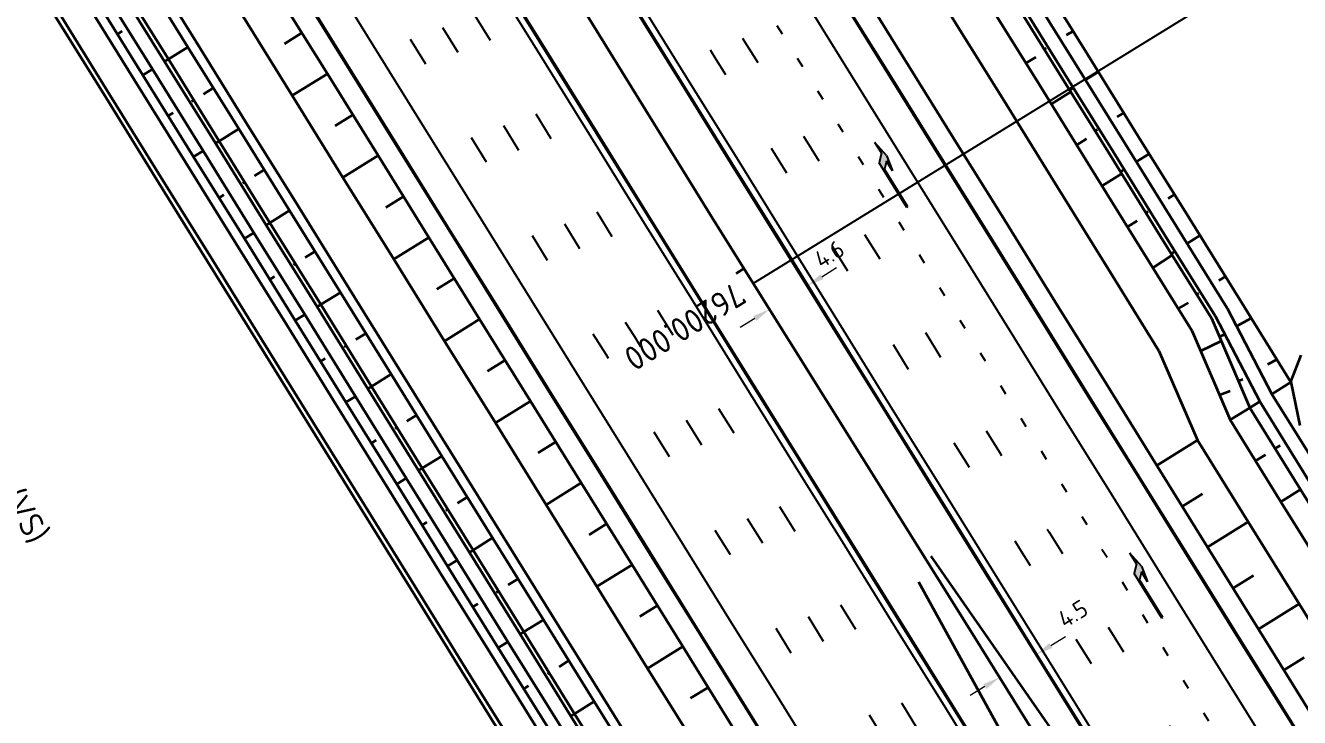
# Model space of a CAD drawing. Header units: metres. Extents: x 134219 to 139178, y 438661 to 444352.
# Drawn here: x 136265.3 to 136397.6, y 441670.8 to 441742.7 of the extents above; entities that cross this region are included whole.
import ezdxf
from ezdxf.enums import TextEntityAlignment as Align

# ---------------------------------------------------------------- set-up
doc = ezdxf.new("R2010")
doc.units = ezdxf.units.M
doc.linetypes.add('13strp', pattern=[4, 1, -3])
doc.linetypes.add('39strp', pattern=[12, 3, -9])
doc.layers.get('DEFPOINTS').update_dxf_attribs({"color": 193})
for name, color, linetype, lineweight in [('N-WE-KL-ET_LS_OV_KABEL-G', 10, 'KL-LS-OV-N', 35), ('N-WE-KL-ET_LS_OV_KABEL-M', 7, 'Continuous', 18), ('N-WE-KL-ET_LS_OV_KABEL-T25', 7, 'Continuous', 25), ('Utd-geleiderail-nw', 8, 'glm a2ee v014$0$f2m40080', 35), ('Utd-ondergr-nw', 8, '13strp', 35), ('X-XX-AL-AANPIJLING-S', 7, 'Continuous', 25)]:
    doc.layers.add(name, color=color, linetype=linetype, lineweight=lineweight)
doc.layers.add('Utd-weg-nw', color=8, linetype='Continuous')
doc.styles.add('alm a2ee v011$0$rtw_iso', font='NLCS-ISO.ttf')
doc.styles.add('NLCS-ISO', font='NLCS-ISO.ttf')
doc.styles.add('NLCS_18', font='NLCS-ISO.ttf', dxfattribs={"height": 1.8})
doc.linetypes.add('glm a2ee v014$0$f2m40080', pattern='A,2,-1,[160,RTW.shx,S=0.5,R=0,X=0,Y=0],-1', length=4)
doc.linetypes.add('KL-LS-OV-N', pattern='A,4,-1,[103,NLCS.SHX,S=0.75,R=0,X=0,Y=0],-1,4,-1.5,["0V",Standard,S=1,R=0,X=0,Y=-0.5],-3', length=14.5)
doc.dimstyles.new('NLCS_t18_pijl_Dimension_l3_h1', dxfattribs={"dimtxt": 1.8, "dimasz": 1.8, "dimexe": 2, "dimexo": 2, "dimgap": 0.7, "dimtad": 1, "dimdec": 1, "dimzin": 0, "dimdsep": 46, "dimtxsty": 'NLCS_18', "dimcen": 2.5, "dimdle": 2, "dimclrd": 256, "dimclre": 256, "dimclrt": 256, "dimadec": 1, "dimazin": 0, "dimtfac": 1, "dimtdec": 1, "dimtofl": 0, "dimtmove": 1, "dimatfit": 0, "dimfxl": 0, "dimtolj": 1, "dimtzin": 0, "dimlwd": 18, "dimlwe": 18, "dimarcsym": 0})

# ---------------------------------------------------------------- blocks, each defined once
blk = doc.blocks.new('Dwm A2 aanvulling$0$pijlre_750')
blk.add_hatch(color=256).paths.add_polyline_path([(5.2, -0.38), (4, -0.38), (5.7, -0.68), (7.5, -0.38), (6.2, -0.38), (5.45, 0.37), (0, 0.37), (0, 0.23), (4.6, 0.23)])
for p, q in [((0, 0.37), (5.45, 0.37)), ((0, 0.37), (0, 0.23)), ((0, 0.23), (4.6, 0.23)), ((5.2, -0.38), (4.6, 0.23)), ((6.2, -0.38), (5.45, 0.37)), ((4, -0.38), (5.2, -0.38)), ((5.7, -0.68), (4, -0.38)), ((5.7, -0.68), (7.5, -0.38)), ((6.2, -0.38), (7.5, -0.38))]:
    blk.add_line(p, q)
blk = doc.blocks.new('*D289')
at = {"layer": 'DEFPOINTS', "color": 0, "transparency": 16777216}
for p in [(136346.45, 441715.63), (136342.54, 441713.2), (136342.54, 441713.2)]:
    blk.add_point(p, dxfattribs=at)
at = {"layer": 'N-WE-KL-ET_LS_OV_KABEL-M', "linetype": 'Continuous', "lineweight": 18, "transparency": 16777216}
for p, q in [((136347.98, 441716.58), (136349.51, 441717.53)), ((136341.01, 441712.25), (136339.48, 441711.3))]:
    blk.add_line(p, q, dxfattribs=at)
at = {"layer": 'N-WE-KL-ET_LS_OV_KABEL-M', "lineweight": 18, "transparency": 16777216}
for p, q in [((136346.45, 441715.63), (136347.51, 441713.94)), ((136342.54, 441713.2), (136343.59, 441711.5))]:
    blk.add_line(p, q, dxfattribs=at)
at = {"layer": 'N-WE-KL-ET_LS_OV_KABEL-M', "transparency": 16777216}
for points in [[(136347.83, 441716.84), (136348.14, 441716.33), (136346.45, 441715.63)], [(136340.85, 441712.51), (136341.17, 441712), (136342.54, 441713.2)]]:
    blk.add_solid(points, dxfattribs=at)
at = {"layer": 'N-WE-KL-ET_LS_OV_KABEL-M', "transparency": 16777216, "insert": (136348.75, 441718.94), "char_height": 1.8, "attachment_point": 5, "rotation": 31.8324, "style": 'NLCS_18'}
blk.add_mtext('\\A1;4.6', dxfattribs=at)
blk = doc.blocks.new('*D290')
at = {"layer": 'DEFPOINTS', "color": 0, "transparency": 16777216}
for p in [(136370.23, 441677.34), (136366.45, 441674.99), (136366.45, 441674.99)]:
    blk.add_point(p, dxfattribs=at)
at = {"layer": 'N-WE-KL-ET_LS_OV_KABEL-M', "lineweight": 18, "transparency": 16777216}
for p, q in [((136370.23, 441677.34), (136369.18, 441679.04)), ((136366.45, 441674.99), (136365.39, 441676.69))]:
    blk.add_line(p, q, dxfattribs=at)
at = {"layer": 'N-WE-KL-ET_LS_OV_KABEL-M', "linetype": 'Continuous', "lineweight": 18, "transparency": 16777216}
for p, q in [((136371.76, 441678.29), (136373.29, 441679.24)), ((136364.92, 441674.04), (136363.39, 441673.09))]:
    blk.add_line(p, q, dxfattribs=at)
at = {"layer": 'N-WE-KL-ET_LS_OV_KABEL-M', "transparency": 16777216}
for points in [[(136371.6, 441678.54), (136371.92, 441678.03), (136370.23, 441677.34)], [(136364.76, 441674.29), (136365.08, 441673.78), (136366.45, 441674.99)]]:
    blk.add_solid(points, dxfattribs=at)
at = {"layer": 'N-WE-KL-ET_LS_OV_KABEL-M', "transparency": 16777216, "insert": (136374.05, 441681.59), "char_height": 1.8, "attachment_point": 5, "rotation": 31.8324, "style": 'NLCS_18'}
blk.add_mtext('\\A1;4.5', dxfattribs=at)

msp = doc.modelspace()

# ---------------------------------------------------------------- linework, layer by layer
at = {"layer": 'N-WE-KL-ET_LS_OV_KABEL-G', "elevation": 1.55, "flags": 128}
msp.add_lwpolyline([(136302.4, 441778.1), (136303.98, 441775.53), (136336.82, 441722.33), (136363.8, 441679.24), (136399.17, 441622.33), (136403.27, 441615.8), (136413.75, 441598.55), (136420.32, 441587.9), (136427.57, 441576.2), (136430.34, 441572.29), (136434.53, 441565.59), (136435.4, 441563.37), (136439.89, 441556.38)], dxfattribs=at)
at = {"layer": 'Utd-geleiderail-nw', "linetype": 'Continuous', "flags": 128}
for points in [[(136379.88, 441658.04), (136359.34, 441687.56)], [(136374.61, 441654.78), (136358.04, 441684.87)]]:
    msp.add_lwpolyline(points, dxfattribs=at)
at = {"layer": 'Utd-ondergr-nw', "color": 7, "linetype": 'Continuous'}
msp.add_line((136339.93, 441717.47), (136339.08, 441716.94), dxfattribs=at)
at = {"layer": 'Utd-ondergr-nw', "linetype": 'Continuous', "flags": 128}
for points in [[(136274.05, 441900.21), (136279.32, 441891.71), (136284.6, 441883.22), (136289.87, 441874.72), (136295.14, 441866.23), (136300.42, 441857.73), (136305.69, 441849.23), (136310.97, 441840.74), (136316.24, 441832.24), (136321.52, 441823.75), (136326.79, 441815.25), (136332.07, 441806.76), (136337.34, 441798.26), (136342.62, 441789.77), (136347.89, 441781.27), (136353.17, 441772.77), (136358.44, 441764.28), (136363.72, 441755.78), (136368.99, 441747.29), (136374.27, 441738.79), (136379.54, 441730.3), (136384.82, 441721.8), (136390.09, 441713.31), (136394.73, 441704.41)], [(136272.39, 441899.18), (136277.66, 441890.68), (136282.94, 441882.19), (136288.21, 441873.69), (136293.49, 441865.2), (136298.76, 441856.7), (136304.04, 441848.21), (136309.31, 441839.71), (136314.59, 441831.22), (136319.86, 441822.72), (136325.14, 441814.22), (136330.41, 441805.73), (136335.69, 441797.23), (136340.96, 441788.74), (136346.24, 441780.24), (136351.51, 441771.75), (136356.79, 441763.25), (136362.06, 441754.75), (136367.34, 441746.26), (136372.61, 441737.76), (136377.89, 441729.27), (136383.16, 441720.77), (136388.44, 441712.28), (136392.44, 441702.99)], [(136272.77, 441899.42), (136278.05, 441890.92), (136283.32, 441882.43), (136288.6, 441873.93), (136293.87, 441865.43), (136299.15, 441856.94), (136304.42, 441848.44), (136309.7, 441839.95), (136314.97, 441831.45), (136320.25, 441822.96), (136325.52, 441814.46), (136330.8, 441805.97), (136336.07, 441797.47), (136341.34, 441788.97), (136346.62, 441780.48), (136351.89, 441771.98), (136357.17, 441763.49), (136362.44, 441754.99), (136367.72, 441746.5), (136372.99, 441738), (136378.27, 441729.51), (136383.54, 441721.01), (136388.82, 441712.51), (136393.46, 441703.62)], [(136270.35, 441897.91), (136275.62, 441889.42), (136280.9, 441880.92), (136286.17, 441872.43), (136291.45, 441863.93), (136296.72, 441855.44), (136302, 441846.94), (136307.27, 441838.44), (136312.55, 441829.95), (136317.82, 441821.45), (136323.1, 441812.96), (136328.37, 441804.46), (136333.65, 441795.97), (136338.92, 441787.47), (136344.2, 441778.98), (136349.47, 441770.48), (136354.75, 441761.98), (136360.02, 441753.49), (136365.3, 441744.99), (136370.57, 441736.5), (136375.85, 441728), (136381.12, 441719.51), (136386.4, 441711.01), (136390.4, 441701.72)], [(136266.95, 441895.8), (136272.23, 441887.31), (136277.5, 441878.81), (136282.78, 441870.32), (136288.05, 441861.82), (136293.33, 441853.33), (136298.6, 441844.83), (136303.88, 441836.33), (136309.15, 441827.84), (136314.43, 441819.34), (136319.7, 441810.85), (136324.98, 441802.35), (136330.25, 441793.86), (136335.53, 441785.36), (136340.8, 441776.87), (136346.08, 441768.37), (136351.35, 441759.87), (136356.63, 441751.38), (136361.9, 441742.88), (136367.18, 441734.39), (136372.45, 441725.89), (136377.73, 441717.4), (136383, 441708.9), (136387, 441699.61)], [(136362.81, 441760.23), (136365.06, 441756.61), (136370.33, 441748.12), (136375.61, 441739.62), (136380.88, 441731.13), (136386.16, 441722.63), (136391.43, 441714.14), (136396.71, 441705.64)], [(136277.71, 441749.46), (136282.98, 441740.97), (136288.26, 441732.47), (136293.53, 441723.98), (136298.81, 441715.48), (136304.08, 441706.98), (136309.36, 441698.49), (136314.63, 441689.99), (136319.91, 441681.5), (136325.18, 441673), (136330.46, 441664.51), (136335.73, 441656.01), (136341.01, 441647.52), (136346.28, 441639.02), (136351.56, 441630.52), (136356.83, 441622.03), (136362.11, 441613.53), (136367.38, 441605.04), (136372.66, 441596.54), (136377.93, 441588.05), (136383.21, 441579.55), (136388.48, 441571.06), (136393.76, 441562.56), (136399.03, 441554.06)], [(136276.86, 441748.93), (136282.13, 441740.44), (136287.41, 441731.94), (136292.68, 441723.45), (136297.96, 441714.95), (136303.23, 441706.46), (136308.51, 441697.96), (136313.78, 441689.47), (136319.06, 441680.97), (136324.33, 441672.47), (136329.61, 441663.98), (136334.88, 441655.48), (136340.16, 441646.99), (136345.43, 441638.49), (136350.71, 441630), (136355.98, 441621.5), (136361.26, 441613.01), (136366.53, 441604.51), (136371.81, 441596.01), (136377.08, 441587.52), (136382.36, 441579.02), (136387.63, 441570.53), (136392.91, 441562.03), (136398.18, 441553.54)], [(136314.03, 441748.47), (136319.3, 441739.97), (136324.58, 441731.48), (136329.85, 441722.98), (136335.13, 441714.49), (136340.4, 441705.99), (136345.68, 441697.5), (136350.95, 441689), (136356.23, 441680.51), (136361.5, 441672.01), (136366.78, 441663.51), (136372.05, 441655.02), (136377.32, 441646.52), (136382.6, 441638.03), (136387.87, 441629.53), (136393.15, 441621.04), (136398.42, 441612.54), (136403.7, 441604.05), (136408.97, 441595.55), (136414.25, 441587.05), (136419.52, 441578.56), (136424.8, 441570.06), (136430.07, 441561.57), (136435.35, 441553.07)], [(136314.09, 441748.51), (136319.36, 441740.01), (136324.64, 441731.52), (136329.91, 441723.02), (136335.18, 441714.52), (136340.46, 441706.03), (136345.73, 441697.53), (136351.01, 441689.04), (136356.28, 441680.54), (136361.56, 441672.05), (136366.83, 441663.55), (136372.11, 441655.06), (136377.38, 441646.56), (136382.66, 441638.06), (136387.93, 441629.57), (136393.21, 441621.07), (136398.48, 441612.58), (136403.76, 441604.08), (136409.03, 441595.59), (136414.31, 441587.09), (136419.58, 441578.6), (136424.86, 441570.1), (136430.13, 441561.6), (136435.41, 441553.11)], [(136351.12, 441747.96), (136356.4, 441739.47), (136361.67, 441730.97), (136366.95, 441722.48), (136372.22, 441713.98), (136377.5, 441705.49), (136382.77, 441696.99), (136388.05, 441688.49), (136393.32, 441680), (136398.6, 441671.5), (136403.87, 441663.01), (136409.15, 441654.51), (136414.42, 441646.02), (136419.7, 441637.52), (136424.97, 441629.02), (136430.25, 441620.53), (136435.52, 441612.03), (136440.8, 441603.54)], [(136273.16, 441746.64), (136278.44, 441738.14), (136283.71, 441729.65), (136288.99, 441721.15), (136294.26, 441712.66), (136299.54, 441704.16), (136304.81, 441695.67), (136310.09, 441687.17), (136315.36, 441678.68), (136320.64, 441670.18), (136325.91, 441661.68), (136331.19, 441653.19), (136336.46, 441644.69), (136341.74, 441636.2), (136347.01, 441627.7), (136352.29, 441619.21), (136357.56, 441610.71), (136362.84, 441602.22), (136368.11, 441593.72), (136373.39, 441585.22), (136378.66, 441576.73), (136383.94, 441568.23), (136389.21, 441559.74), (136394.49, 441551.24)], [(136274.44, 441747.43), (136279.71, 441738.94), (136284.99, 441730.44), (136290.26, 441721.94), (136295.54, 441713.45), (136300.81, 441704.95), (136306.09, 441696.46), (136311.36, 441687.96), (136316.64, 441679.47), (136321.91, 441670.97), (136327.19, 441662.48), (136332.46, 441653.98), (136337.74, 441645.48), (136343.01, 441636.99), (136348.29, 441628.49), (136353.56, 441620), (136358.84, 441611.5), (136364.11, 441603.01), (136369.39, 441594.51), (136374.66, 441586.02), (136379.94, 441577.52), (136385.21, 441569.02), (136390.49, 441560.53), (136395.76, 441552.03)], [(136274.82, 441747.67), (136280.1, 441739.17), (136285.37, 441730.68), (136290.64, 441722.18), (136295.92, 441713.69), (136301.19, 441705.19), (136306.47, 441696.7), (136311.74, 441688.2), (136317.02, 441679.7), (136322.29, 441671.21), (136327.57, 441662.71), (136332.84, 441654.22), (136338.12, 441645.72), (136343.39, 441637.23), (136348.67, 441628.73), (136353.94, 441620.24), (136359.22, 441611.74), (136364.49, 441603.24), (136369.77, 441594.75), (136375.04, 441586.25), (136380.32, 441577.76), (136385.59, 441569.26), (136390.87, 441560.77), (136396.14, 441552.27)], [(136293.19, 441747.3), (136298.46, 441738.81), (136303.74, 441730.31), (136309.01, 441721.82), (136314.29, 441713.32), (136319.56, 441704.82), (136324.84, 441696.33), (136330.11, 441687.83), (136335.39, 441679.34), (136340.66, 441670.84), (136345.94, 441662.35), (136351.21, 441653.85), (136356.49, 441645.36), (136361.76, 441636.86), (136367.04, 441628.36), (136372.31, 441619.87), (136377.59, 441611.37), (136382.86, 441602.88), (136388.14, 441594.38), (136393.41, 441585.89), (136398.69, 441577.39), (136403.96, 441568.89), (136409.24, 441560.4), (136414.51, 441551.9)], [(136293.25, 441747.34), (136298.52, 441738.84), (136303.8, 441730.35), (136309.07, 441721.85), (136314.35, 441713.36), (136319.62, 441704.86), (136324.9, 441696.37), (136330.17, 441687.87), (136335.45, 441679.37), (136340.72, 441670.88), (136346, 441662.38), (136351.27, 441653.89), (136356.55, 441645.39), (136361.82, 441636.9), (136367.1, 441628.4), (136372.37, 441619.91), (136377.65, 441611.41), (136382.92, 441602.91), (136388.2, 441594.42), (136393.47, 441585.92), (136398.75, 441577.43), (136404.02, 441568.93), (136409.29, 441560.44), (136414.57, 441551.94)], [(136349.21, 441746.78), (136354.49, 441738.28), (136359.76, 441729.79), (136365.04, 441721.29), (136370.31, 441712.79), (136375.59, 441704.3), (136380.86, 441695.8), (136386.14, 441687.31), (136391.41, 441678.81), (136396.69, 441670.32), (136401.96, 441661.82), (136407.24, 441653.32), (136412.51, 441644.83), (136417.79, 441636.33), (136423.06, 441627.84), (136428.34, 441619.34), (136433.61, 441610.85), (136438.89, 441602.35)], [(136349.27, 441746.81), (136354.55, 441738.32), (136359.82, 441729.82), (136365.1, 441721.33), (136370.37, 441712.83), (136375.65, 441704.34), (136380.92, 441695.84), (136386.2, 441687.34), (136391.47, 441678.85), (136396.75, 441670.35), (136402.02, 441661.86), (136407.3, 441653.36), (136412.57, 441644.87), (136417.85, 441636.37), (136423.12, 441627.87), (136428.4, 441619.38), (136433.67, 441610.88), (136438.95, 441602.39)], [(136271.32, 441745.5), (136276.59, 441737), (136281.87, 441728.5), (136287.14, 441720.01), (136292.42, 441711.51), (136297.69, 441703.02), (136302.97, 441694.52), (136308.24, 441686.03), (136313.52, 441677.53), (136318.79, 441669.04), (136324.07, 441660.54), (136329.34, 441652.04), (136334.62, 441643.55), (136339.89, 441635.05), (136345.17, 441626.56), (136350.44, 441618.06), (136355.72, 441609.57), (136360.99, 441601.07), (136366.27, 441592.58), (136371.54, 441584.08), (136376.82, 441575.58), (136382.09, 441567.09), (136387.37, 441558.59), (136392.64, 441550.1)], [(136272.17, 441746.02), (136277.44, 441737.53), (136282.72, 441729.03), (136287.99, 441720.54), (136293.27, 441712.04), (136298.54, 441703.55), (136303.82, 441695.05), (136309.09, 441686.55), (136314.37, 441678.06), (136319.64, 441669.56), (136324.92, 441661.07), (136330.19, 441652.57), (136335.47, 441644.08), (136340.74, 441635.58), (136346.02, 441627.08), (136351.29, 441618.59), (136356.57, 441610.09), (136361.84, 441601.6), (136367.12, 441593.1), (136372.39, 441584.61), (136377.67, 441576.11), (136382.94, 441567.62), (136388.22, 441559.12), (136393.49, 441550.62)], [(136291.33, 441746.15), (136296.61, 441737.66), (136301.88, 441729.16), (136307.16, 441720.67), (136312.43, 441712.17), (136317.71, 441703.67), (136322.98, 441695.18), (136328.26, 441686.68), (136333.53, 441678.19), (136338.81, 441669.69), (136344.08, 441661.2), (136349.36, 441652.7), (136354.63, 441644.21), (136359.91, 441635.71), (136365.18, 441627.21), (136370.46, 441618.72), (136375.73, 441610.22), (136381.01, 441601.73), (136386.28, 441593.23), (136391.56, 441584.74), (136396.83, 441576.24), (136402.11, 441567.74), (136407.38, 441559.25), (136412.66, 441550.75)], [(136327.99, 441745.37), (136333.27, 441736.88), (136338.54, 441728.38), (136343.82, 441719.88), (136349.09, 441711.39), (136354.37, 441702.89), (136359.64, 441694.4), (136364.92, 441685.9), (136370.19, 441677.41), (136375.47, 441668.91), (136380.74, 441660.41), (136386.02, 441651.92), (136391.29, 441643.42), (136396.57, 441634.93), (136401.84, 441626.43), (136407.12, 441617.94), (136412.39, 441609.44), (136417.67, 441600.95), (136422.94, 441592.45)], [(136328.05, 441745.41), (136333.33, 441736.91), (136338.6, 441728.42), (136343.88, 441719.92), (136349.15, 441711.43), (136354.43, 441702.93), (136359.7, 441694.43), (136364.98, 441685.94), (136370.25, 441677.44), (136375.53, 441668.95), (136380.8, 441660.45), (136386.08, 441651.96), (136391.35, 441643.46), (136396.63, 441634.97), (136401.9, 441626.47), (136407.18, 441617.97), (136412.45, 441609.48), (136417.72, 441600.98), (136423, 441592.49)], [(136268.77, 441743.91), (136274.05, 441735.42), (136279.32, 441726.92), (136284.6, 441718.43), (136289.87, 441709.93), (136295.15, 441701.44), (136300.42, 441692.94), (136305.7, 441684.44), (136310.97, 441675.95), (136316.25, 441667.45), (136321.52, 441658.96), (136326.8, 441650.46), (136332.07, 441641.97), (136337.35, 441633.47), (136342.62, 441624.97), (136347.9, 441616.48), (136353.17, 441607.98), (136358.45, 441599.49), (136363.72, 441590.99), (136369, 441582.5), (136374.27, 441574), (136379.54, 441565.51), (136384.82, 441557.01), (136390.09, 441548.51)], [(136287.68, 441743.88), (136292.96, 441735.39), (136298.23, 441726.89), (136303.51, 441718.4), (136308.78, 441709.9), (136314.06, 441701.41), (136319.33, 441692.91), (136324.61, 441684.41), (136329.88, 441675.92), (136335.16, 441667.42), (136340.43, 441658.93), (136345.71, 441650.43), (136350.98, 441641.94), (136356.26, 441633.44), (136361.53, 441624.95), (136366.81, 441616.45), (136372.08, 441607.95), (136377.36, 441599.46), (136382.63, 441590.96), (136387.91, 441582.47), (136393.18, 441573.97), (136398.46, 441565.48), (136403.73, 441556.98), (136409.01, 441548.49)], [(136268.35, 441743.65), (136273.62, 441735.15), (136278.9, 441726.66), (136284.17, 441718.16), (136289.45, 441709.67), (136294.72, 441701.17), (136300, 441692.68), (136305.27, 441684.18), (136310.55, 441675.68), (136315.82, 441667.19), (136321.1, 441658.69), (136326.37, 441650.2), (136331.65, 441641.7), (136336.92, 441633.21), (136342.2, 441624.71), (136347.47, 441616.22), (136352.75, 441607.72), (136358.02, 441599.22), (136363.3, 441590.73), (136368.57, 441582.23), (136373.85, 441573.74), (136379.12, 441565.24), (136384.4, 441556.75), (136389.67, 441548.25)], [(136275.3, 441742.08), (136274.81, 441741.78)], [(136292.15, 441740.77), (136293.97, 441741.9)], [(136373.4, 441741.69), (136374.07, 441742.1)], [(136280.1, 441739.17), (136282.13, 441740.44)], [(136371.28, 441740.33), (136371.09, 441740.21)], [(136279.71, 441738.94), (136280.1, 441739.17)], [(136370.19, 441739.39), (136369.17, 441738.76)], [(136278.44, 441738.14), (136277.44, 441737.53)], [(136292.96, 441735.39), (136296.61, 441737.66)], [(136375.37, 441737.03), (136376.7, 441737.86)], [(136283.75, 441735.56), (136284.77, 441736.19)], [(136374.11, 441736.2), (136373.73, 441735.97)], [(136282.54, 441734.81), (136282.73, 441734.93)], [(136373.85, 441735.78), (136371.81, 441734.51)], [(136280.58, 441733.59), (136280.08, 441733.28)], [(136297.42, 441732.27), (136299.25, 441733.41)], [(136378.67, 441733.19), (136379.34, 441733.61)], [(136285.37, 441730.68), (136287.41, 441731.94)], [(136284.99, 441730.44), (136285.37, 441730.68)], [(136375.46, 441730.9), (136374.44, 441730.26)], [(136376.56, 441731.84), (136376.37, 441731.72)], [(136283.71, 441729.65), (136282.72, 441729.03)], [(136380.64, 441728.53), (136381.98, 441729.36)], [(136298.23, 441726.89), (136301.88, 441729.16)], [(136289.03, 441727.06), (136290.05, 441727.7)], [(136379.12, 441727.28), (136377.08, 441726.02)], [(136379.38, 441727.71), (136379, 441727.47)], [(136287.82, 441726.31), (136288.01, 441726.43)], [(136285.85, 441725.09), (136285.36, 441724.78)], [(136302.7, 441723.78), (136304.52, 441724.91)], [(136383.95, 441724.7), (136384.62, 441725.11)], [(136290.64, 441722.18), (136292.68, 441723.45)], [(136381.83, 441723.34), (136381.64, 441723.22)], [(136290.26, 441721.94), (136290.64, 441722.18)], [(136380.74, 441722.4), (136379.72, 441721.77)], [(136288.99, 441721.15), (136287.99, 441720.54)], [(136303.51, 441718.4), (136307.16, 441720.67)], [(136385.92, 441720.03), (136387.25, 441720.87)], [(136294.3, 441718.57), (136295.32, 441719.2)], [(136384.38, 441718.81), (136382.36, 441717.52)], [(136384.66, 441719.22), (136384.28, 441718.98)], [(136293.09, 441717.82), (136293.28, 441717.93)], [(136291.13, 441716.6), (136290.63, 441716.29)], [(136307.97, 441715.28), (136309.8, 441716.42)], [(136389.23, 441716.2), (136389.9, 441716.6)], [(136295.92, 441713.69), (136297.96, 441714.95)], [(136387.11, 441714.85), (136386.91, 441714.73)], [(136295.54, 441713.45), (136295.92, 441713.69)], [(136386.03, 441713.88), (136384.99, 441713.28)], [(136294.26, 441712.66), (136293.27, 441712.04)], [(136308.78, 441709.9), (136312.43, 441712.17)], [(136391.06, 441711.46), (136392.57, 441712.3)], [(136299.58, 441710.07), (136300.6, 441710.7)], [(136298.37, 441709.32), (136298.56, 441709.44)], [(136389.46, 441709.89), (136387.32, 441708.86)], [(136389.82, 441710.6), (136389.27, 441710.34)], [(136296.4, 441708.1), (136295.91, 441707.79)], [(136313.25, 441706.79), (136315.07, 441707.92)], [(136394.31, 441707.51), (136395.25, 441707.98)], [(136301.19, 441705.19), (136303.23, 441706.46)], [(136391.7, 441705.93), (136391.25, 441705.75)], [(136394.73, 441704.41), (136396.71, 441705.64)], [(136299.54, 441704.16), (136298.54, 441703.55)], [(136300.81, 441704.95), (136301.19, 441705.19)], [(136390.4, 441704.71), (136389.3, 441704.28)], [(136394.73, 441704.41), (136400.01, 441695.92), (136405.28, 441687.42), (136410.56, 441678.93), (136415.83, 441670.43), (136421.11, 441661.94), (136426.38, 441653.44), (136431.66, 441644.95), (136436.93, 441636.45), (136442.21, 441627.95), (136447.48, 441619.46), (136452.76, 441610.96)], [(136314.06, 441701.41), (136317.71, 441703.67)], [(136392.44, 441702.99), (136390.4, 441701.72)], [(136393.46, 441703.62), (136392.44, 441702.99)], [(136392.44, 441702.99), (136397.71, 441694.49), (136402.99, 441686), (136408.26, 441677.5), (136413.54, 441669.01), (136418.81, 441660.51), (136424.09, 441652.02), (136429.36, 441643.52), (136434.64, 441635.03), (136439.91, 441626.53), (136445.19, 441618.03), (136450.46, 441609.54)], [(136393.46, 441703.62), (136398.73, 441695.13), (136404.01, 441686.63), (136409.28, 441678.14), (136414.56, 441669.64), (136419.83, 441661.14), (136425.11, 441652.65), (136430.38, 441644.15), (136435.66, 441635.66), (136440.93, 441627.16), (136446.21, 441618.67), (136451.48, 441610.17)], [(136304.85, 441701.58), (136305.87, 441702.21)], [(136390.4, 441701.72), (136395.67, 441693.23), (136400.95, 441684.73), (136406.22, 441676.24), (136411.5, 441667.74), (136416.77, 441659.25), (136422.05, 441650.75), (136427.32, 441642.25), (136432.6, 441633.76), (136437.87, 441625.26), (136443.15, 441616.77), (136448.42, 441608.27)], [(136303.64, 441700.82), (136303.83, 441700.94)], [(136301.68, 441699.61), (136301.18, 441699.3)], [(136318.52, 441698.29), (136320.35, 441699.43)], [(136387, 441699.61), (136382.77, 441696.99)], [(136387, 441699.61), (136392.28, 441691.12), (136397.55, 441682.62), (136402.83, 441674.13), (136408.1, 441665.63), (136413.38, 441657.14), (136418.65, 441648.64), (136423.93, 441640.14), (136429.2, 441631.65), (136434.48, 441623.15), (136439.75, 441614.66), (136445.02, 441606.16)], [(136395.58, 441699.06), (136395.08, 441698.74)], [(136306.47, 441696.7), (136308.51, 441697.96)], [(136394.06, 441698.11), (136393.04, 441697.48)], [(136306.09, 441696.46), (136306.47, 441696.7)], [(136304.81, 441695.67), (136303.82, 441695.05)], [(136319.33, 441692.91), (136322.98, 441695.18)], [(136310.13, 441693.08), (136311.15, 441693.71)], [(136387.52, 441694.05), (136385.41, 441692.74)], [(136397.71, 441694.49), (136395.67, 441693.23)], [(136308.92, 441692.33), (136309.11, 441692.45)], [(136306.95, 441691.11), (136306.46, 441690.8)], [(136323.8, 441689.8), (136325.62, 441690.93)], [(136392.28, 441691.12), (136388.05, 441688.49)], [(136311.36, 441687.96), (136311.74, 441688.2)], [(136311.74, 441688.2), (136313.78, 441689.47)], [(136310.09, 441687.17), (136309.09, 441686.55)], [(136324.61, 441684.41), (136328.26, 441686.68)], [(136392.8, 441685.56), (136390.69, 441684.25)], [(136315.4, 441684.59), (136316.42, 441685.22)], [(136314.19, 441683.83), (136314.38, 441683.95)], [(136312.23, 441682.61), (136311.73, 441682.31)], [(136329.07, 441681.3), (136330.9, 441682.44)], [(136397.55, 441682.62), (136393.32, 441680)], [(136317.02, 441679.7), (136319.06, 441680.97)], [(136316.64, 441679.47), (136317.02, 441679.7)], [(136315.36, 441678.68), (136314.37, 441678.06)], [(136329.88, 441675.92), (136333.53, 441678.19)], [(136320.68, 441676.09), (136321.7, 441676.72)], [(136398.07, 441677.06), (136395.96, 441675.75)], [(136319.47, 441675.34), (136319.66, 441675.46)], [(136317.5, 441674.12), (136317.01, 441673.81)], [(136334.35, 441672.81), (136336.17, 441673.94)], [(136322.29, 441671.21), (136324.33, 441672.47)], [(136321.91, 441670.97), (136322.29, 441671.21)]]:
    msp.add_lwpolyline(points, dxfattribs=at)
at = {"layer": 'Utd-ondergr-nw', "linetype": 'Continuous'}
for points in [[(136396.69, 441705.66), (136397.76, 441708.44)], [(136396.69, 441705.66), (136397.64, 441701.15)]]:
    msp.add_lwpolyline(points, dxfattribs=at)
msp.add_arc((136128.8, 442056.55), 479.43, 294.0776, 309.5949, dxfattribs=at)
at = {"layer": 'Utd-weg-nw', "linetype": '13strp', "flags": 128}
msp.add_lwpolyline([(136134.43, 442079.1), (136137.39, 442074.32), (136142.67, 442065.82), (136147.94, 442057.33), (136153.22, 442048.83), (136158.49, 442040.34), (136163.77, 442031.84), (136169.04, 442023.35), (136174.32, 442014.85), (136179.59, 442006.35), (136184.87, 441997.86), (136190.14, 441989.36), (136195.42, 441980.87), (136200.69, 441972.37), (136205.97, 441963.88), (136211.24, 441955.38), (136216.52, 441946.89), (136221.79, 441938.39), (136227.07, 441929.89), (136232.34, 441921.4), (136237.62, 441912.9), (136242.89, 441904.41), (136248.17, 441895.91), (136253.44, 441887.42), (136258.72, 441878.92), (136263.99, 441870.43), (136269.27, 441861.93), (136274.54, 441853.43), (136279.82, 441844.94), (136285.09, 441836.44), (136290.37, 441827.95), (136295.64, 441819.45), (136300.92, 441810.96), (136306.19, 441802.46), (136311.47, 441793.97), (136316.74, 441785.47), (136322.02, 441776.97), (136327.29, 441768.48), (136332.57, 441759.98), (136337.84, 441751.49), (136343.12, 441742.99), (136348.39, 441734.5), (136353.67, 441726), (136358.94, 441717.5), (136364.22, 441709.01), (136369.49, 441700.51), (136374.77, 441692.02), (136380.04, 441683.52), (136385.32, 441675.03), (136390.59, 441666.53), (136395.87, 441658.04), (136401.14, 441649.54), (136406.42, 441641.04), (136411.69, 441632.55), (136416.97, 441624.05), (136422.24, 441615.56), (136427.52, 441607.06), (136432.79, 441598.57)], dxfattribs=at)
at = {"layer": 'Utd-weg-nw', "linetype": '39strp', "flags": 128}
for points in [[(136130.85, 442077.79), (136134.23, 442072.35), (136139.51, 442063.86), (136144.78, 442055.36), (136150.05, 442046.87), (136155.33, 442038.37), (136160.6, 442029.88), (136165.88, 442021.38), (136171.15, 442012.89), (136176.43, 442004.39), (136181.7, 441995.89), (136186.98, 441987.4), (136192.25, 441978.9), (136197.53, 441970.41), (136202.8, 441961.91), (136208.08, 441953.42), (136213.35, 441944.92), (136218.63, 441936.43), (136223.9, 441927.93), (136229.18, 441919.43), (136234.45, 441910.94), (136239.73, 441902.44), (136245, 441893.95), (136250.28, 441885.45), (136255.55, 441876.96), (136260.83, 441868.46), (136266.1, 441859.96), (136271.38, 441851.47), (136276.65, 441842.97), (136281.93, 441834.48), (136287.2, 441825.98), (136292.48, 441817.49), (136297.75, 441808.99), (136303.03, 441800.5), (136308.3, 441792), (136313.58, 441783.5), (136318.85, 441775.01), (136324.13, 441766.51), (136329.4, 441758.02), (136334.68, 441749.52), (136339.95, 441741.03), (136345.23, 441732.53), (136350.5, 441724.04), (136355.78, 441715.54), (136361.05, 441707.04), (136366.33, 441698.55), (136371.6, 441690.05), (136376.88, 441681.56), (136382.15, 441673.06), (136387.43, 441664.57), (136392.7, 441656.07), (136397.98, 441647.58), (136403.25, 441639.08), (136408.53, 441630.58), (136413.8, 441622.09), (136419.08, 441613.59), (136424.35, 441605.1), (136429.63, 441596.6)], [(136127.5, 442076.56), (136131.26, 442070.51), (136136.53, 442062.01), (136141.81, 442053.52), (136147.08, 442045.02), (136152.36, 442036.53), (136157.63, 442028.03), (136162.91, 442019.53), (136168.18, 442011.04), (136173.46, 442002.54), (136178.73, 441994.05), (136184.01, 441985.55), (136189.28, 441977.06), (136194.56, 441968.56), (136199.83, 441960.07), (136205.11, 441951.57), (136210.38, 441943.07), (136215.66, 441934.58), (136220.93, 441926.08), (136226.21, 441917.59), (136231.48, 441909.09), (136236.76, 441900.6), (136242.03, 441892.1), (136247.31, 441883.61), (136252.58, 441875.11), (136257.86, 441866.61), (136263.13, 441858.12), (136268.4, 441849.62), (136273.68, 441841.13), (136278.95, 441832.63), (136284.23, 441824.14), (136289.5, 441815.64), (136294.78, 441807.15), (136300.05, 441798.65), (136305.33, 441790.15), (136310.6, 441781.66), (136315.88, 441773.16), (136321.15, 441764.67), (136326.43, 441756.17), (136331.7, 441747.68), (136336.98, 441739.18), (136342.25, 441730.68), (136347.53, 441722.19), (136352.8, 441713.69), (136358.08, 441705.2), (136363.35, 441696.7), (136368.63, 441688.21), (136373.9, 441679.71), (136379.18, 441671.22), (136384.45, 441662.72), (136389.73, 441654.22), (136395, 441645.73), (136400.28, 441637.23), (136405.55, 441628.74), (136410.83, 441620.24), (136416.1, 441611.75), (136421.38, 441603.25), (136426.65, 441594.76)], [(136109.37, 442069.93), (136109.93, 442069.03), (136115.2, 442060.54), (136120.47, 442052.04), (136125.75, 442043.55), (136131.02, 442035.05), (136136.3, 442026.56), (136141.57, 442018.06), (136146.85, 442009.57), (136152.12, 442001.07), (136157.4, 441992.57), (136162.67, 441984.08), (136167.95, 441975.58), (136173.22, 441967.09), (136178.5, 441958.59), (136183.77, 441950.1), (136189.05, 441941.6), (136194.32, 441933.1), (136199.6, 441924.61), (136204.87, 441916.11), (136210.15, 441907.62), (136215.42, 441899.12), (136220.7, 441890.63), (136225.97, 441882.13), (136231.25, 441873.64), (136236.52, 441865.14), (136241.8, 441856.64), (136247.07, 441848.15), (136252.35, 441839.65), (136257.62, 441831.16), (136262.9, 441822.66), (136268.17, 441814.17), (136273.45, 441805.67), (136278.72, 441797.18), (136284, 441788.68), (136289.27, 441780.18), (136294.55, 441771.69), (136299.82, 441763.19), (136305.1, 441754.7), (136310.37, 441746.2), (136315.65, 441737.71), (136320.92, 441729.21), (136326.2, 441720.72), (136331.47, 441712.22), (136336.75, 441703.72), (136342.02, 441695.23), (136347.3, 441686.73), (136352.57, 441678.24), (136357.85, 441669.74), (136363.12, 441661.25), (136368.4, 441652.75), (136373.67, 441644.25), (136378.95, 441635.76), (136384.22, 441627.26), (136389.5, 441618.77), (136394.77, 441610.27), (136400.05, 441601.78), (136405.32, 441593.28), (136410.6, 441584.79), (136415.87, 441576.29), (136421.15, 441567.79), (136426.42, 441559.3), (136431.7, 441550.8), (136436.97, 441542.31), (136442.25, 441533.81), (136447.52, 441525.32), (136452.8, 441516.82), (136458.07, 441508.33), (136463.35, 441499.83), (136468.62, 441491.33), (136473.9, 441482.84), (136479.17, 441474.34), (136484.45, 441465.85), (136489.72, 441457.35), (136495, 441448.86), (136500.27, 441440.36), (136505.55, 441431.87), (136510.82, 441423.37), (136516.1, 441414.87), (136521.37, 441406.38), (136526.64, 441397.88), (136531.92, 441389.39), (136537.19, 441380.89), (136542.47, 441372.4), (136547.74, 441363.9), (136553.02, 441355.4), (136558.29, 441346.91), (136563.57, 441338.41), (136568.84, 441329.92), (136574.12, 441321.42), (136579.39, 441312.93), (136584.67, 441304.43), (136589.94, 441295.94), (136595.22, 441287.44), (136600.49, 441278.94), (136605.77, 441270.45), (136611.04, 441261.95), (136616.32, 441253.46), (136621.59, 441244.96), (136626.87, 441236.47), (136632.14, 441227.97), (136637.42, 441219.48), (136642.69, 441210.98), (136647.97, 441202.48), (136653.24, 441193.99), (136658.52, 441185.49), (136663.79, 441177), (136669.07, 441168.5), (136674.34, 441160.01), (136679.62, 441151.51), (136684.89, 441143.02), (136690.17, 441134.52), (136695.44, 441126.02), (136700.72, 441117.53), (136705.99, 441109.03), (136711.27, 441100.54), (136716.54, 441092.04), (136721.82, 441083.55), (136726.27, 441076.38), (136727.09, 441075.05), (136732.37, 441066.55), (136737.65, 441058.06), (136742.95, 441049.56), (136748.25, 441041.07), (136753.57, 441032.58), (136758.91, 441024.1), (136764.28, 441015.63), (136769.67, 441007.17), (136775.09, 440998.73), (136780.54, 440990.3), (136786.03, 440981.89), (136791.55, 440973.51), (136797.13, 440965.15), (136802.74, 440956.81), (136805.57, 440952.65), (136808.41, 440948.5), (136814.13, 440940.23), (136817.07, 440936.02), (136819.9, 440931.99), (136825.73, 440923.78), (136831.61, 440915.62), (136837.55, 440907.5), (136843.54, 440899.41), (136849.59, 440891.37), (136855.69, 440883.36), (136861.84, 440875.4), (136868.05, 440867.48), (136874.3, 440859.6), (136880.61, 440851.76), (136886.98, 440843.96), (136893.39, 440836.21), (136899.86, 440828.5), (136906.37, 440820.83), (136912.94, 440813.21), (136919.56, 440805.63), (136926.23, 440798.09), (136932.95, 440790.6), (136939.72, 440783.15), (136941.33, 440781.4), (136946.53, 440775.75), (136953.4, 440768.4), (136960.3, 440761.09), (136967.24, 440753.82), (136974.22, 440746.59), (136981.22, 440739.4), (136988.26, 440732.23), (136995.32, 440725.1), (137002.41, 440718), (137009.51, 440710.92), (137016.63, 440703.87), (137023.77, 440696.83), (137030.91, 440689.81), (137038.07, 440682.81), (137045.23, 440675.82), (137046.66, 440674.42), (137052.39, 440668.83), (137058.86, 440662.52), (137059.55, 440661.85), (137066.71, 440654.87), (137073.88, 440647.89), (137081.04, 440640.91), (137088.2, 440633.93), (137095.36, 440626.95), (137100.37, 440622.07), (137102.52, 440619.97), (137109.68, 440612.99), (137116.84, 440606.01), (137124.01, 440599.03), (137131.17, 440592.05), (137138.33, 440585.07), (137145.49, 440578.09), (137152.65, 440571.11), (137159.81, 440564.14), (137166.97, 440557.16), (137174.14, 440550.18), (137181.3, 440543.2), (137188.46, 440536.22), (137195.62, 440529.24), (137202.78, 440522.26), (137209.94, 440515.28), (137217.1, 440508.3), (137224.27, 440501.32), (137231.43, 440494.34), (137238.59, 440487.36), (137245.75, 440480.38), (137252.91, 440473.4), (137260.07, 440466.42), (137267.24, 440459.44), (137274.4, 440452.46), (137281.56, 440445.48), (137288.72, 440438.5), (137295.88, 440431.53), (137303.04, 440424.55), (137310.2, 440417.57), (137317.37, 440410.59), (137324.53, 440403.61), (137331.69, 440396.63), (137338.85, 440389.65), (137340.48, 440388.06), (137346.01, 440382.67), (137353.17, 440375.69), (137360.33, 440368.71), (137367.5, 440361.73), (137374.66, 440354.75), (137381.82, 440347.77), (137388.98, 440340.79), (137396.14, 440333.81), (137403.3, 440326.83), (137410.46, 440319.85), (137417.63, 440312.87), (137424.79, 440305.89), (137431.95, 440298.92), (137439.11, 440291.94), (137446.27, 440284.96), (137453.43, 440277.98), (137460.59, 440271), (137467.76, 440264.02), (137474.92, 440257.04), (137482.08, 440250.06), (137489.24, 440243.08), (137496.4, 440236.1), (137503.56, 440229.12), (137510.73, 440222.14), (137517.89, 440215.16), (137525.05, 440208.18), (137532.21, 440201.2), (137539.37, 440194.22), (137546.53, 440187.24), (137550.76, 440183.13), (137553.69, 440180.26), (137560.86, 440173.28), (137568.02, 440166.3), (137575.18, 440159.33), (137582.34, 440152.35), (137589.5, 440145.37), (137596.66, 440138.39), (137603.82, 440131.41), (137610.99, 440124.43), (137618.15, 440117.45), (137625.31, 440110.47), (137632.47, 440103.49), (137639.63, 440096.51), (137646.79, 440089.53), (137653.95, 440082.55), (137661.12, 440075.57), (137668.28, 440068.59), (137675.44, 440061.61), (137682.6, 440054.63), (137689.76, 440047.65), (137696.92, 440040.67), (137697.5, 440040.12), (137704.09, 440033.69), (137711.25, 440026.72), (137718.41, 440019.74), (137725.57, 440012.76), (137732.73, 440005.78), (137739.89, 439998.8), (137747.05, 439991.82), (137754.22, 439984.84), (137761.38, 439977.86), (137768.54, 439970.88), (137775.7, 439963.9), (137782.86, 439956.92), (137790.02, 439949.94), (137797.18, 439942.96), (137804.35, 439935.98), (137811.51, 439929), (137818.67, 439922.02), (137825.83, 439915.04), (137832.99, 439908.06), (137840.15, 439901.08), (137847.31, 439894.1), (137854.48, 439887.13), (137861.64, 439880.15), (137868.8, 439873.17), (137875.96, 439866.19)], [(136106.01, 442068.7), (136106.95, 442067.19), (136112.23, 442058.69), (136117.5, 442050.2), (136122.78, 442041.7), (136128.05, 442033.21), (136133.33, 442024.71), (136138.6, 442016.21), (136143.88, 442007.72), (136149.15, 441999.22), (136154.43, 441990.73), (136159.7, 441982.23), (136164.98, 441973.74), (136170.25, 441965.24), (136175.53, 441956.75), (136180.8, 441948.25), (136186.08, 441939.75), (136191.35, 441931.26), (136196.63, 441922.76), (136201.9, 441914.27), (136207.18, 441905.77), (136212.45, 441897.28), (136217.73, 441888.78), (136223, 441880.29), (136228.28, 441871.79), (136233.55, 441863.29), (136238.82, 441854.8), (136244.1, 441846.3), (136249.37, 441837.81), (136254.65, 441829.31), (136259.92, 441820.82), (136265.2, 441812.32), (136270.47, 441803.82), (136275.75, 441795.33), (136281.02, 441786.83), (136286.3, 441778.34), (136291.57, 441769.84), (136296.85, 441761.35), (136302.12, 441752.85), (136307.4, 441744.36), (136312.67, 441735.86), (136317.95, 441727.36), (136323.22, 441718.87), (136328.5, 441710.37), (136333.77, 441701.88), (136339.05, 441693.38), (136344.32, 441684.89), (136349.6, 441676.39), (136354.87, 441667.9), (136360.15, 441659.4), (136365.42, 441650.9), (136370.7, 441642.41), (136375.97, 441633.91), (136381.25, 441625.42), (136386.52, 441616.92), (136391.8, 441608.43), (136397.07, 441599.93), (136402.35, 441591.44), (136407.62, 441582.94), (136412.9, 441574.44), (136418.17, 441565.95), (136423.45, 441557.45), (136428.72, 441548.96), (136434, 441540.46), (136439.27, 441531.97), (136444.55, 441523.47), (136449.82, 441514.97), (136455.1, 441506.48), (136460.37, 441497.98), (136465.65, 441489.49), (136470.92, 441480.99), (136476.2, 441472.5), (136481.47, 441464), (136486.75, 441455.51), (136492.02, 441447.01), (136497.3, 441438.51), (136502.57, 441430.02), (136507.85, 441421.52), (136513.12, 441413.03), (136518.4, 441404.53), (136523.67, 441396.04), (136528.95, 441387.54), (136534.22, 441379.05), (136539.5, 441370.55), (136544.77, 441362.05), (136550.05, 441353.56), (136555.32, 441345.06), (136560.6, 441336.57), (136565.87, 441328.07), (136571.15, 441319.58), (136576.42, 441311.08), (136581.7, 441302.59), (136586.97, 441294.09), (136592.25, 441285.59), (136597.52, 441277.1), (136602.8, 441268.6), (136608.07, 441260.11), (136613.35, 441251.61), (136618.62, 441243.12), (136623.9, 441234.62), (136629.17, 441226.12), (136634.45, 441217.63), (136639.72, 441209.13), (136644.99, 441200.64), (136650.27, 441192.14), (136655.54, 441183.65), (136660.82, 441175.15), (136666.09, 441166.66), (136671.37, 441158.16), (136676.64, 441149.66), (136681.92, 441141.17), (136687.19, 441132.67), (136692.47, 441124.18), (136697.74, 441115.68), (136703.02, 441107.19), (136708.29, 441098.69), (136713.57, 441090.2), (136718.84, 441081.7), (136723.29, 441074.53), (136724.12, 441073.2), (136729.4, 441064.71), (136734.68, 441056.21), (136739.98, 441047.71), (136745.28, 441039.21), (136750.61, 441030.72), (136755.95, 441022.23), (136761.32, 441013.75), (136766.72, 441005.29), (136772.14, 440996.83), (136777.6, 440988.39), (136783.1, 440979.98), (136788.64, 440971.58), (136794.22, 440963.2), (136799.85, 440954.85), (136802.68, 440950.68), (136805.52, 440946.52), (136811.25, 440938.23), (136814.2, 440934.01), (136817.04, 440929.97), (136822.88, 440921.75), (136828.78, 440913.57), (136834.73, 440905.42), (136840.74, 440897.32), (136846.8, 440889.26), (136852.91, 440881.23), (136859.08, 440873.25), (136865.3, 440865.31), (136871.57, 440857.41), (136877.89, 440849.56), (136884.27, 440841.74), (136890.7, 440833.97), (136897.18, 440826.24), (136903.71, 440818.56), (136910.3, 440810.91), (136916.93, 440803.32), (136923.62, 440795.76), (136930.35, 440788.25), (136937.14, 440780.79), (136938.75, 440779.03), (136943.97, 440773.37), (136950.85, 440766), (136957.76, 440758.68), (136964.72, 440751.4), (136971.7, 440744.15), (136978.72, 440736.95), (136985.77, 440729.78), (136992.84, 440722.64), (136999.93, 440715.53), (137007.04, 440708.44), (137014.17, 440701.38), (137021.31, 440694.34), (137028.46, 440687.32), (137035.62, 440680.31), (137042.78, 440673.31), (137044.22, 440671.91), (137049.95, 440666.32), (137056.42, 440660.02), (137057.11, 440659.34), (137064.27, 440652.36), (137071.43, 440645.38), (137078.59, 440638.4), (137085.76, 440631.42), (137092.92, 440624.44), (137097.93, 440619.56), (137100.08, 440617.46), (137107.24, 440610.49), (137114.4, 440603.51), (137121.56, 440596.53), (137128.72, 440589.55), (137135.89, 440582.57), (137143.05, 440575.59), (137150.21, 440568.61), (137157.37, 440561.63), (137164.53, 440554.65), (137171.69, 440547.67), (137178.85, 440540.69), (137186.02, 440533.71), (137193.18, 440526.73), (137200.34, 440519.75), (137207.5, 440512.77), (137214.66, 440505.79), (137221.82, 440498.81), (137228.98, 440491.83), (137236.15, 440484.85), (137243.31, 440477.88), (137250.47, 440470.9), (137257.63, 440463.92), (137264.79, 440456.94), (137271.95, 440449.96), (137279.12, 440442.98), (137286.28, 440436), (137293.44, 440429.02), (137300.6, 440422.04), (137307.76, 440415.06), (137314.92, 440408.08), (137322.08, 440401.1), (137329.25, 440394.12), (137336.41, 440387.14), (137338.03, 440385.56), (137343.57, 440380.16), (137350.73, 440373.18), (137357.89, 440366.2), (137365.05, 440359.22), (137372.21, 440352.24), (137379.38, 440345.26), (137386.54, 440338.29), (137393.7, 440331.31), (137400.86, 440324.33), (137408.02, 440317.35), (137415.18, 440310.37), (137422.34, 440303.39), (137429.51, 440296.41), (137436.67, 440289.43), (137443.83, 440282.45), (137450.99, 440275.47), (137458.15, 440268.49), (137465.31, 440261.51), (137472.48, 440254.53), (137479.64, 440247.55), (137486.8, 440240.57), (137493.96, 440233.59), (137501.12, 440226.61), (137508.28, 440219.63), (137515.44, 440212.65), (137522.61, 440205.68), (137529.77, 440198.7), (137536.93, 440191.72), (137544.09, 440184.74), (137548.32, 440180.62), (137551.25, 440177.76), (137558.41, 440170.78), (137565.57, 440163.8), (137572.74, 440156.82), (137579.9, 440149.84), (137587.06, 440142.86), (137594.22, 440135.88), (137601.38, 440128.9), (137608.54, 440121.92), (137615.7, 440114.94), (137622.87, 440107.96), (137630.03, 440100.98), (137637.19, 440094), (137644.35, 440087.02), (137651.51, 440080.04), (137658.67, 440073.07), (137665.84, 440066.09), (137673, 440059.11), (137680.16, 440052.13), (137687.32, 440045.15), (137694.48, 440038.17), (137695.05, 440037.61), (137701.64, 440031.19), (137708.8, 440024.21), (137715.97, 440017.23), (137723.13, 440010.25), (137730.29, 440003.27), (137737.45, 439996.29), (137744.61, 439989.31), (137751.77, 439982.33), (137758.93, 439975.35), (137766.1, 439968.37), (137773.26, 439961.39), (137780.42, 439954.41), (137787.58, 439947.43), (137794.74, 439940.45), (137801.9, 439933.48), (137809.06, 439926.5), (137816.23, 439919.52), (137823.39, 439912.54), (137830.55, 439905.56), (137837.71, 439898.58), (137844.87, 439891.6), (137852.03, 439884.62), (137859.2, 439877.64), (137866.36, 439870.66), (137873.52, 439863.68)], [(136102.65, 442067.48), (136103.98, 442065.34), (136109.25, 442056.85), (136114.53, 442048.35), (136119.8, 442039.86), (136125.08, 442031.36), (136130.35, 442022.86), (136135.63, 442014.37), (136140.9, 442005.87), (136146.18, 441997.38), (136151.45, 441988.88), (136156.73, 441980.39), (136162, 441971.89), (136167.28, 441963.39), (136172.55, 441954.9), (136177.83, 441946.4), (136183.1, 441937.91), (136188.38, 441929.41), (136193.65, 441920.92), (136198.93, 441912.42), (136204.2, 441903.93), (136209.48, 441895.43), (136214.75, 441886.93), (136220.03, 441878.44), (136225.3, 441869.94), (136230.58, 441861.45), (136235.85, 441852.95), (136241.13, 441844.46), (136246.4, 441835.96), (136251.68, 441827.47), (136256.95, 441818.97), (136262.23, 441810.47), (136267.5, 441801.98), (136272.78, 441793.48), (136278.05, 441784.99), (136283.33, 441776.49), (136288.6, 441768), (136293.88, 441759.5), (136299.15, 441751.01), (136304.43, 441742.51), (136309.7, 441734.01), (136314.98, 441725.52), (136320.25, 441717.02), (136325.53, 441708.53), (136330.8, 441700.03), (136336.08, 441691.54), (136341.35, 441683.04), (136346.63, 441674.54), (136351.9, 441666.05), (136357.18, 441657.55), (136362.45, 441649.06), (136367.72, 441640.56), (136373, 441632.07), (136378.27, 441623.57), (136383.55, 441615.08), (136388.82, 441606.58), (136394.1, 441598.08), (136399.37, 441589.59), (136404.65, 441581.09), (136409.92, 441572.6), (136415.2, 441564.1), (136420.47, 441555.61), (136425.75, 441547.11), (136431.02, 441538.62), (136436.3, 441530.12), (136441.57, 441521.62), (136446.85, 441513.13), (136452.12, 441504.63), (136457.4, 441496.14), (136462.67, 441487.64), (136467.95, 441479.15), (136473.22, 441470.65), (136478.5, 441462.16), (136483.77, 441453.66), (136489.05, 441445.16), (136494.32, 441436.67), (136499.6, 441428.17), (136504.87, 441419.68), (136510.15, 441411.18), (136515.42, 441402.69), (136520.7, 441394.19), (136525.97, 441385.69), (136531.25, 441377.2), (136536.52, 441368.7), (136541.8, 441360.21), (136547.07, 441351.71), (136552.35, 441343.22), (136557.62, 441334.72), (136562.9, 441326.23), (136568.17, 441317.73), (136573.45, 441309.23), (136578.72, 441300.74), (136584, 441292.24), (136589.27, 441283.75), (136594.55, 441275.25), (136599.82, 441266.76), (136605.1, 441258.26), (136610.37, 441249.77), (136615.65, 441241.27), (136620.92, 441232.77), (136626.2, 441224.28), (136631.47, 441215.78), (136636.75, 441207.29), (136642.02, 441198.79), (136647.3, 441190.3), (136652.57, 441181.8), (136657.85, 441173.3), (136663.12, 441164.81), (136668.4, 441156.31), (136673.67, 441147.82), (136678.95, 441139.32), (136684.22, 441130.83), (136689.5, 441122.33), (136694.77, 441113.84), (136700.05, 441105.34), (136705.32, 441096.84), (136710.6, 441088.35), (136715.87, 441079.85), (136720.32, 441072.69), (136721.15, 441071.36), (136726.42, 441062.86), (136731.71, 441054.36), (136737.01, 441045.85), (136742.32, 441037.35), (136747.64, 441028.85), (136752.99, 441020.36), (136758.37, 441011.88), (136763.77, 441003.4), (136769.2, 440994.94), (136774.67, 440986.49), (136780.17, 440978.06), (136785.72, 440969.64), (136791.31, 440961.25), (136796.95, 440952.88), (136799.79, 440948.71), (136802.64, 440944.54), (136808.38, 440936.23), (136811.33, 440932), (136814.18, 440927.95), (136820.04, 440919.71), (136825.95, 440911.51), (136831.91, 440903.35), (136837.93, 440895.23), (136844.01, 440887.14), (136850.13, 440879.1), (136856.32, 440871.1), (136862.55, 440863.14), (136868.84, 440855.23), (136875.18, 440847.35), (136881.57, 440839.52), (136888.01, 440831.73), (136894.51, 440823.98), (136901.05, 440816.28), (136907.65, 440808.62), (136914.3, 440801.01), (136921, 440793.43), (136927.75, 440785.91), (136934.55, 440778.43), (136936.17, 440776.67), (136941.4, 440770.99), (136948.29, 440763.61), (136955.22, 440756.27), (136962.19, 440748.97), (136969.19, 440741.72), (136976.22, 440734.5), (136983.28, 440727.32), (136990.36, 440720.17), (136997.46, 440713.05), (137004.58, 440705.96), (137011.71, 440698.89), (137018.86, 440691.84), (137026.01, 440684.82), (137033.17, 440677.8), (137040.34, 440670.81), (137041.77, 440669.41), (137047.5, 440663.82), (137053.97, 440657.51), (137054.67, 440656.84), (137061.83, 440649.86), (137068.99, 440642.88), (137076.15, 440635.9), (137083.31, 440628.92), (137090.47, 440621.94), (137095.49, 440617.05), (137097.64, 440614.96), (137104.8, 440607.98), (137111.96, 440601), (137119.12, 440594.02), (137126.28, 440587.04), (137133.44, 440580.06), (137140.6, 440573.08), (137147.77, 440566.1), (137154.93, 440559.12), (137162.09, 440552.14), (137169.25, 440545.16), (137176.41, 440538.18), (137183.57, 440531.2), (137190.73, 440524.23), (137197.9, 440517.25), (137205.06, 440510.27), (137212.22, 440503.29), (137219.38, 440496.31), (137226.54, 440489.33), (137233.7, 440482.35), (137240.86, 440475.37), (137248.03, 440468.39), (137255.19, 440461.41), (137262.35, 440454.43), (137269.51, 440447.45), (137276.67, 440440.47), (137283.83, 440433.49), (137291, 440426.51), (137298.16, 440419.53), (137305.32, 440412.55), (137312.48, 440405.57), (137319.64, 440398.59), (137326.8, 440391.61), (137333.96, 440384.64), (137335.59, 440383.05), (137341.13, 440377.66), (137348.29, 440370.68), (137355.45, 440363.7), (137362.61, 440356.72), (137369.77, 440349.74), (137376.93, 440342.76), (137384.09, 440335.78), (137391.26, 440328.8), (137398.42, 440321.82), (137405.58, 440314.84), (137412.74, 440307.86), (137419.9, 440300.88), (137427.06, 440293.9), (137434.22, 440286.92), (137441.39, 440279.94), (137448.55, 440272.96), (137455.71, 440265.98), (137462.87, 440259), (137470.03, 440252.03), (137477.19, 440245.05), (137484.36, 440238.07), (137491.52, 440231.09), (137498.68, 440224.11), (137505.84, 440217.13), (137513, 440210.15), (137520.16, 440203.17), (137527.32, 440196.19), (137534.49, 440189.21), (137541.65, 440182.23), (137545.87, 440178.11), (137548.81, 440175.25), (137555.97, 440168.27), (137563.13, 440161.29), (137570.29, 440154.31), (137577.45, 440147.33), (137584.62, 440140.35), (137591.78, 440133.37), (137598.94, 440126.39), (137606.1, 440119.41), (137613.26, 440112.44), (137620.42, 440105.46), (137627.58, 440098.48), (137634.75, 440091.5), (137641.91, 440084.52), (137649.07, 440077.54), (137656.23, 440070.56), (137663.39, 440063.58), (137670.55, 440056.6), (137677.72, 440049.62), (137684.88, 440042.64), (137692.04, 440035.66), (137692.61, 440035.1), (137699.2, 440028.68), (137706.36, 440021.7), (137713.52, 440014.72), (137720.68, 440007.74), (137727.85, 440000.76), (137735.01, 439993.78), (137742.17, 439986.8), (137749.33, 439979.83), (137756.49, 439972.85), (137763.65, 439965.87), (137770.81, 439958.89), (137777.98, 439951.91), (137785.14, 439944.93), (137792.3, 439937.95), (137799.46, 439930.97), (137806.62, 439923.99), (137813.78, 439917.01), (137820.94, 439910.03), (137828.11, 439903.05), (137835.27, 439896.07), (137842.43, 439889.09), (137849.59, 439882.11), (137856.75, 439875.13), (137863.91, 439868.15), (137871.08, 439861.17)]]:
    msp.add_lwpolyline(points, dxfattribs=at)
at = {"layer": 'Utd-weg-nw', "linetype": 'Continuous', "flags": 128}
for points in [[(136296.09, 441749.11), (136301.37, 441740.61), (136306.64, 441732.11), (136311.92, 441723.62), (136317.19, 441715.12), (136322.47, 441706.63), (136327.74, 441698.13), (136333.02, 441689.64), (136338.29, 441681.14), (136343.57, 441672.65), (136348.84, 441664.15), (136354.12, 441655.65), (136359.39, 441647.16), (136364.67, 441638.66), (136369.94, 441630.17), (136375.22, 441621.67), (136380.49, 441613.18), (136385.77, 441604.68), (136391.04, 441596.19), (136396.32, 441587.69), (136401.59, 441579.19), (136406.87, 441570.7), (136412.14, 441562.2), (136417.42, 441553.71)], [(136313.43, 441748.1), (136318.71, 441739.61), (136323.98, 441731.11), (136329.26, 441722.61), (136334.53, 441714.12), (136339.81, 441705.62), (136345.08, 441697.13), (136350.36, 441688.63), (136355.63, 441680.14), (136360.91, 441671.64), (136366.18, 441663.15), (136371.46, 441654.65), (136376.73, 441646.15), (136382.01, 441637.66), (136387.28, 441629.16), (136392.56, 441620.67), (136397.83, 441612.17), (136403.1, 441603.68), (136408.38, 441595.18), (136413.65, 441586.68), (136418.93, 441578.19), (136424.2, 441569.69), (136429.48, 441561.2), (136434.75, 441552.7)], [(136328.65, 441745.78), (136333.92, 441737.28), (136339.2, 441728.79), (136344.47, 441720.29), (136349.75, 441711.79), (136355.02, 441703.3), (136360.3, 441694.8), (136365.57, 441686.31), (136370.85, 441677.81), (136376.12, 441669.32), (136381.4, 441660.82), (136386.67, 441652.33), (136391.95, 441643.83), (136397.22, 441635.33), (136402.49, 441626.84), (136407.77, 441618.34), (136413.04, 441609.85), (136418.32, 441601.35), (136423.59, 441592.86)], [(136346.37, 441745.01), (136351.64, 441736.51), (136356.92, 441728.02), (136362.19, 441719.52), (136367.47, 441711.03), (136372.74, 441702.53), (136378.02, 441694.04), (136383.29, 441685.54), (136388.57, 441677.04), (136393.84, 441668.55), (136399.12, 441660.05), (136404.39, 441651.56), (136409.67, 441643.06), (136414.94, 441634.57), (136420.22, 441626.07), (136425.49, 441617.58), (136430.77, 441609.08), (136436.04, 441600.58)]]:
    msp.add_lwpolyline(points, dxfattribs=at)
at = {"layer": 'X-XX-AL-AANPIJLING-S'}
msp.add_line((136487, 441805.8), (136340.85, 441715.89), dxfattribs=at)

# ---------------------------------------------------------------- block references
at = {"layer": 'Utd-weg-nw', "linetype": 'Continuous', "rotation": 121.8350477341934}
for p in [(136357.12, 441723.97), (136383.6, 441681.32)]:
    msp.add_blockref('Dwm A2 aanvulling$0$pijlre_750', p, dxfattribs=at)

# ---------------------------------------------------------------- texts
at = {"layer": 'N-WE-KL-ET_LS_OV_KABEL-T25', "style": 'NLCS-ISO'}
msp.add_text('RWS VP H-7 VG-YMvKas 4x35mm² (VS)', height=2.5, rotation=301.6008, dxfattribs=at).set_placement((136235.92, 441739.53), align=Align.MIDDLE_LEFT)
at = {"layer": 'Utd-ondergr-nw', "color": 7, "style": 'alm a2ee v011$0$rtw_iso'}
msp.add_text('76200.000', height=2.5, rotation=211.8363, dxfattribs=at).set_placement((136338.98, 441716.15))

# ---------------------------------------------------------------- dimensions: what is measured, and where the dimension line sits
at = {"layer": 'N-WE-KL-ET_LS_OV_KABEL-M'}
for base, p1, p2, picture, middle in [((136342.54, 441713.2), (136346.45, 441715.63), (136342.54, 441713.2), '*D289', (136349.59, 441717.58)), ((136366.45, 441674.99), (136370.23, 441677.34), (136366.45, 441674.99), '*D290', (136374.89, 441680.23))]:
    dim = msp.add_linear_dim(base=base, p1=p1, p2=p2, angle=211.8324, dimstyle='NLCS_t18_pijl_Dimension_l3_h1', dxfattribs=at)
    dim.commit()
    dim.dimension.update_dxf_attribs({"geometry": picture, "text_midpoint": middle, "dimtype": 161})

doc.saveas('drawing.dxf')
